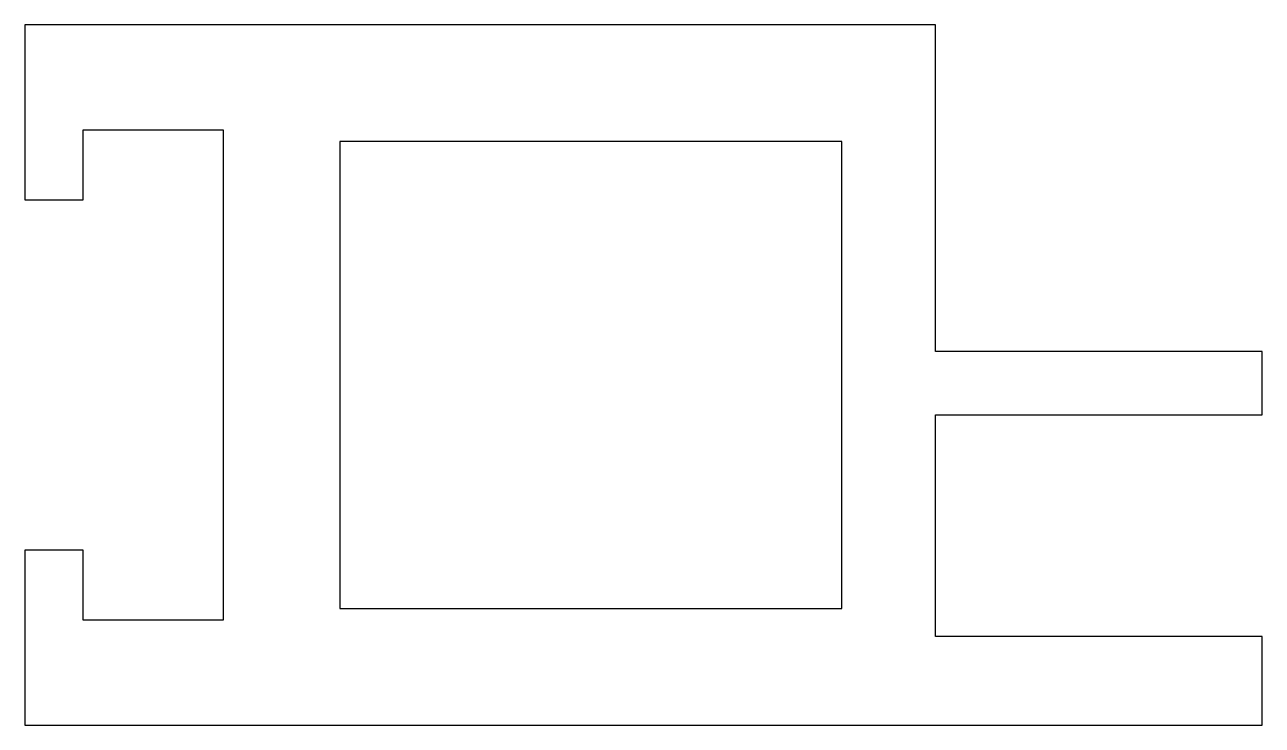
# Model space of a CAD drawing. Extents: x 224.5 to 277.5, y 241.5 to 271.5.
import ezdxf

# ---------------------------------------------------------------- set-up
doc = ezdxf.new("R2010")
doc.units = 0
doc.layers.add('ANA', color=220, linetype='CONTINUOUS')

msp = doc.modelspace()

# ---------------------------------------------------------------- linework, layer by layer
at = {"layer": 'ANA'}
for points in [[(277.498, 241.549), (277.498, 245.349), (263.498, 245.349), (263.498, 254.849), (277.498, 254.849), (277.498, 257.549), (263.498, 257.549), (263.498, 271.549), (224.498, 271.549), (224.498, 264.049), (226.998, 264.049), (226.998, 267.049), (232.998, 267.049), (232.998, 246.049), (226.998, 246.049), (226.998, 249.049), (224.498, 249.049), (224.498, 241.549)], [(259.498, 246.549), (259.498, 266.549), (237.998, 266.549), (237.998, 246.549)]]:
    msp.add_lwpolyline(points, close=True, dxfattribs=at)

doc.saveas('drawing.dxf')
